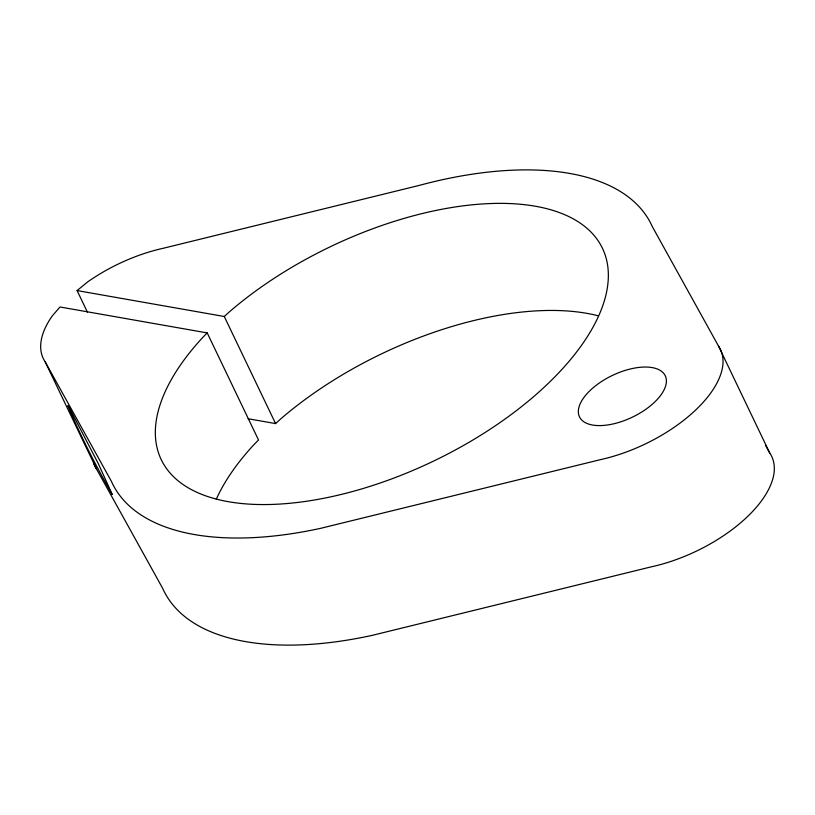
<?xml version="1.0" encoding="UTF-8"?>
<svg xmlns="http://www.w3.org/2000/svg" width="815" height="815" viewBox="0 0 815 815"><rect width="100%" height="100%" fill="white"/><g stroke="black" fill="none" stroke-linecap="round" stroke-linejoin="round"><path stroke-width="1.22" d="M216.291 499.208A244.612 118.959 -25.6 0 1 253.893 444.705L258.518 439.998L207.214 332.907L202.589 337.624A244.612 118.959 -25.6 0 0 338.561 495.082A244.612 118.959 -25.6 0 0 599.952 243.624A244.612 118.959 -25.6 0 0 229.361 311.87L224.278 316.495L77.079 290.578L87.45 312.216M248.137 418.747L275.582 423.586L280.666 418.951A244.612 118.959 -25.6 0 1 598.404 315.843M77.079 290.578L87.521 282.021A108.711 52.873 -25.6 0 1 163.438 248.229L418.859 185.504A298.962 145.396 -25.6 0 1 652.316 226.621L718.463 345.978L769.768 453.059A108.711 52.873 -25.6 0 1 651.562 566.771L372.373 635.323A298.962 145.396 -25.6 0 1 162.684 588.379L96.537 469.022A108.711 52.873 -25.6 0 1 93.664 463.44M207.214 332.907L60.025 306.99L52.191 316.006A108.711 52.873 -25.6 0 0 45.233 361.941L96.537 469.022M765.479 445.326L769.768 453.059M45.233 361.941L111.38 481.298A298.962 145.396 -25.6 0 0 321.059 528.232L600.258 459.691A108.711 52.873 -25.6 0 0 718.463 345.978M224.278 316.495L275.582 423.586M69.285 407.694L67.869 405.646C80.573 436.127 95.905 465.854 112.287 494.593L98.299 463.633L69.285 407.694M601.898 425.532A47.565 23.136 -25.6 0 0 666.364 380.035A47.565 23.136 -25.6 0 0 598.811 383.376A47.565 23.136 -25.6 0 0 601.898 425.532"/></g></svg>
